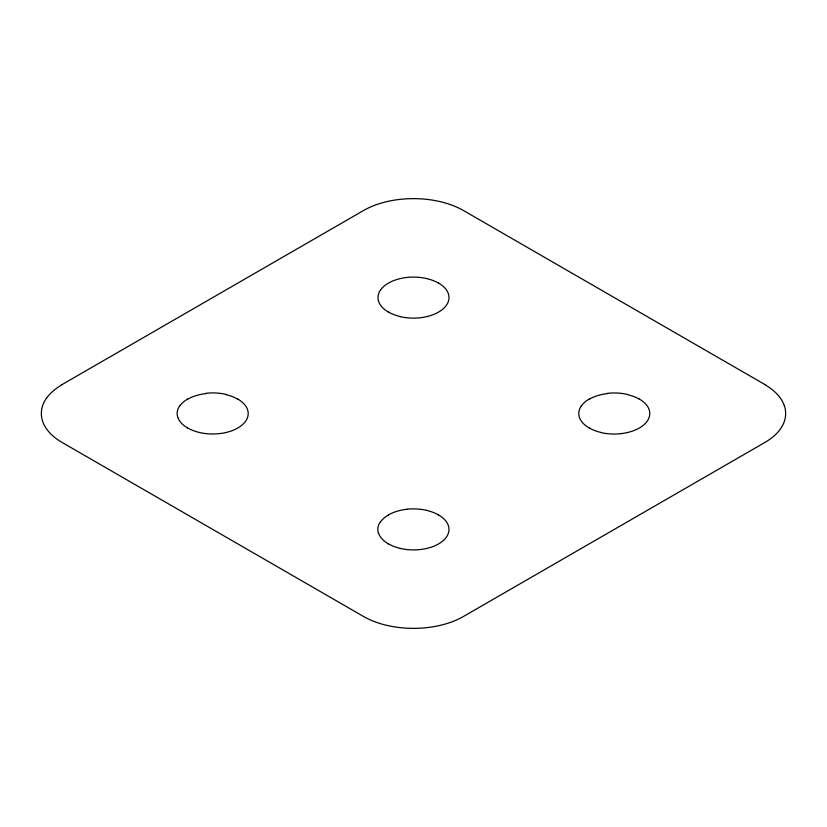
<?xml version="1.0" encoding="UTF-8"?>
<svg xmlns="http://www.w3.org/2000/svg" width="827" height="827" viewBox="0 0 827 827"><rect width="100%" height="100%" fill="white"/><g stroke="black" fill="none" stroke-linecap="round" stroke-linejoin="round"><path stroke-width="1.24" d="M62.139 384.524L363.311 210.647A70.667 40.802 0 0 1 399.937 199.39A71.194 41.102 0 0 1 440.212 201.643A70.667 40.802 0 0 1 463.689 210.647L764.861 384.524M400.268 548.404A35.344 20.406 0 0 1 388.535 543.908M438.599 515.004A35.344 20.406 0 0 1 448.348 525.579A35.582 20.541 0 0 1 446.394 537.126A35.344 20.406 0 0 1 438.599 543.908A35.344 20.406 0 0 1 420.281 549.531A35.582 20.541 0 0 1 400.144 548.404M388.411 543.908A35.344 20.406 0 0 1 378.663 533.332M380.606 521.785A35.344 20.406 0 0 1 388.411 515.004M378.466 533.332A35.582 20.541 0 0 1 380.42 521.713M406.626 509.246A35.582 20.541 0 0 1 426.763 510.373M388.411 514.932A35.344 20.406 0 0 1 406.719 509.308M426.732 510.424A35.344 20.406 0 0 1 438.465 514.932M621.056 433.617A35.344 20.406 0 0 0 639.374 427.983A35.344 20.406 0 0 0 647.169 421.212A35.582 20.541 0 0 0 649.112 409.582A35.344 20.406 0 0 0 639.374 399.079M601.043 432.49A35.344 20.406 0 0 1 589.31 427.983M589.31 399.183A35.344 20.406 0 0 1 607.628 393.549M627.631 394.675A35.344 20.406 0 0 1 639.374 399.183M620.963 433.668A35.582 20.541 0 0 1 600.826 432.542M607.4 393.332A35.582 20.541 0 0 1 627.538 394.458M589.186 427.983A35.344 20.406 0 0 1 579.438 417.408A35.582 20.541 0 0 1 581.381 405.788M581.381 405.861A35.344 20.406 0 0 1 589.186 399.079M199.493 432.49A35.344 20.406 0 0 1 187.76 427.993M187.76 399.183A35.344 20.406 0 0 1 206.078 393.559M226.081 394.686A35.344 20.406 0 0 1 237.814 399.183M237.814 399.09A35.344 20.406 0 0 1 247.573 409.665A35.582 20.541 0 0 1 245.619 421.212A35.344 20.406 0 0 1 237.814 427.993A35.344 20.406 0 0 1 219.506 433.617A35.582 20.541 0 0 1 199.369 432.49M177.795 417.366A35.582 20.541 0 0 1 179.738 405.747M205.954 393.28A35.582 20.541 0 0 1 226.081 394.407M187.636 427.993A35.354 20.417 0 0 1 177.877 417.418M179.831 405.861A35.354 20.417 0 0 1 187.626 399.079M400.278 316.576A35.344 20.406 0 0 1 388.535 312.068M400.051 316.627A35.582 20.541 0 0 0 420.188 317.754A35.344 20.406 0 0 0 438.599 312.068A35.344 20.406 0 0 0 446.394 305.297A35.582 20.541 0 0 0 448.348 293.668A35.344 20.406 0 0 0 438.599 283.092M388.411 312.068A35.354 20.417 0 0 1 378.663 301.493A35.602 20.551 0 0 1 380.606 289.874M380.606 289.936A35.354 20.417 0 0 1 388.411 283.154A35.334 20.396 0 0 1 406.719 277.469A35.602 20.551 0 0 1 426.856 278.596M426.711 278.596A35.334 20.396 0 0 1 438.444 283.092M46.55 398.232A70.667 40.802 0 0 1 62.139 384.679M46.55 398.076A71.194 41.102 0 0 0 42.653 421.325A70.667 40.802 0 0 0 62.139 442.476L363.311 616.353A70.667 40.802 0 0 0 386.788 625.357A71.194 41.102 0 0 0 427.052 627.61A70.667 40.802 0 0 0 463.689 616.353L764.861 442.476A70.667 40.802 0 0 0 780.45 428.924A71.194 41.102 0 0 0 784.347 405.675M764.861 384.679A70.667 40.802 0 0 1 784.358 405.83"/></g></svg>
